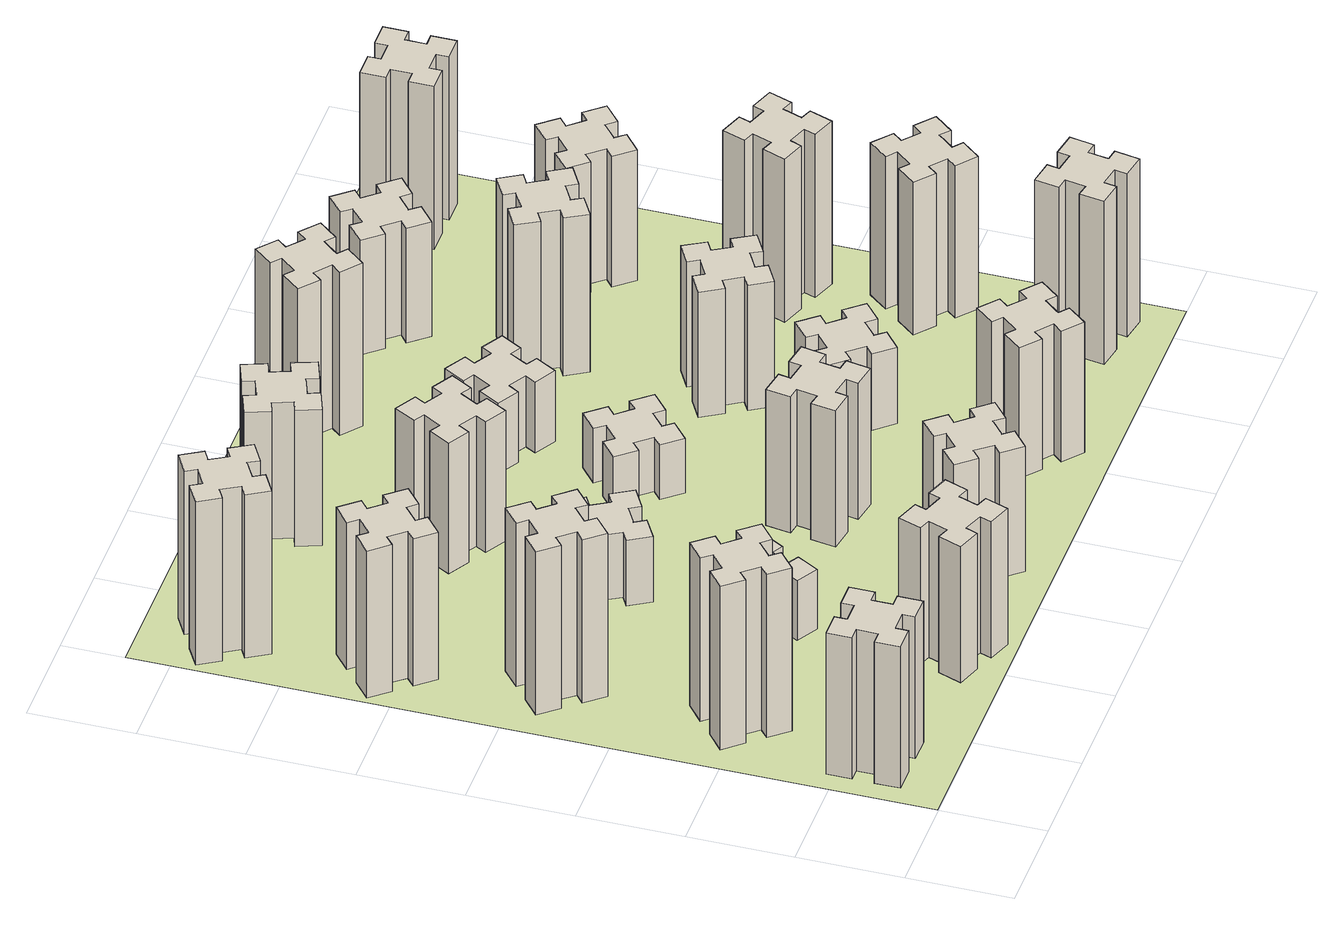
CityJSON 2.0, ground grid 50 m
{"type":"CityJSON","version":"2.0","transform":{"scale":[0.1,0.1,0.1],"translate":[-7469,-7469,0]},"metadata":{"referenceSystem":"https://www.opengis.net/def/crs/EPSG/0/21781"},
"CityObjects":{
"building1":{"type":"Building","attributes":{"class":"1000","function":"1000","usage":"1000","yearOfConstruction":2016,"roofType":"1000","measuredHeight":78,"storeysAboveGround":30,"storeysBelowGround":0},"geometry":[{"type":"Solid","lod":"1","boundaries":[[[[0,1,2,3,4,5,6,7,8,9,10,11,12,13,14,15,16,17,18,19]],[[17,16,20,21]],[[16,15,22,20]],[[15,14,23,22]],[[14,13,24,23]],[[13,12,25,24]],[[12,11,26,25]],[[11,10,27,26]],[[10,9,28,27]],[[9,8,29,28]],[[8,7,30,29]],[[7,6,31,30]],[[6,5,32,31]],[[5,4,33,32]],[[4,3,34,33]],[[3,2,35,34]],[[2,1,36,35]],[[1,0,37,36]],[[0,19,38,37]],[[19,18,39,38]],[[18,17,21,39]],[[24,25,26,27,28,29,30,31,32,33,34,35,36,37,38,39,21,20,22,23]]]]}]},
"building2":{"type":"Building","attributes":{"class":"1000","function":"1000","usage":"1000","yearOfConstruction":2016,"roofType":"1000","measuredHeight":90,"storeysAboveGround":30,"storeysBelowGround":0},"geometry":[{"type":"Solid","lod":"1","boundaries":[[[[40,41,42,43,44,45,46,47,48,49,50,51,52,53,54,55,56,57,58,59]],[[57,56,60,61]],[[56,55,62,60]],[[55,54,63,62]],[[54,53,64,63]],[[53,52,65,64]],[[52,51,66,65]],[[51,50,67,66]],[[50,49,68,67]],[[49,48,69,68]],[[48,47,70,69]],[[47,46,71,70]],[[46,45,72,71]],[[45,44,73,72]],[[44,43,74,73]],[[43,42,75,74]],[[42,41,76,75]],[[41,40,77,76]],[[40,59,78,77]],[[59,58,79,78]],[[58,57,61,79]],[[64,65,66,67,68,69,70,71,72,73,74,75,76,77,78,79,61,60,62,63]]]]}]},
"building3":{"type":"Building","attributes":{"class":"1000","function":"1000","usage":"1000","yearOfConstruction":2016,"roofType":"1000","measuredHeight":90,"storeysAboveGround":30,"storeysBelowGround":0},"geometry":[{"type":"Solid","lod":"1","boundaries":[[[[80,81,82,83,84,85,86,87,88,89,90,91,92,93,94,95,96,97,98,99]],[[97,96,100,101]],[[96,95,102,100]],[[95,94,103,102]],[[94,93,104,103]],[[93,92,105,104]],[[92,91,106,105]],[[91,90,107,106]],[[90,89,108,107]],[[89,88,109,108]],[[88,87,110,109]],[[87,86,111,110]],[[86,85,112,111]],[[85,84,113,112]],[[84,83,114,113]],[[83,82,115,114]],[[82,81,116,115]],[[81,80,117,116]],[[80,99,118,117]],[[99,98,119,118]],[[98,97,101,119]],[[104,105,106,107,108,109,110,111,112,113,114,115,116,117,118,119,101,100,102,103]]]]}]},
"building4":{"type":"Building","attributes":{"class":"1000","function":"1000","usage":"1000","yearOfConstruction":2016,"roofType":"1000","measuredHeight":81,"storeysAboveGround":30,"storeysBelowGround":0},"geometry":[{"type":"Solid","lod":"1","boundaries":[[[[120,121,122,123,124,125,126,127,128,129,130,131,132,133,134,135,136,137,138,139]],[[137,136,140,141]],[[136,135,142,140]],[[135,134,143,142]],[[134,133,144,143]],[[133,132,145,144]],[[132,131,146,145]],[[131,130,147,146]],[[130,129,148,147]],[[129,128,149,148]],[[128,127,150,149]],[[127,126,151,150]],[[126,125,152,151]],[[125,124,153,152]],[[124,123,154,153]],[[123,122,155,154]],[[122,121,156,155]],[[121,120,157,156]],[[120,139,158,157]],[[139,138,159,158]],[[138,137,141,159]],[[144,145,146,147,148,149,150,151,152,153,154,155,156,157,158,159,141,140,142,143]]]]}]},
"building5":{"type":"Building","attributes":{"class":"1000","function":"1000","usage":"1000","yearOfConstruction":2016,"roofType":"1000","measuredHeight":75,"storeysAboveGround":30,"storeysBelowGround":0},"geometry":[{"type":"Solid","lod":"1","boundaries":[[[[160,161,162,163,164,165,166,167,168,169,170,171,172,173,174,175,176,177,178,179]],[[177,176,180,181]],[[176,175,182,180]],[[175,174,183,182]],[[174,173,184,183]],[[173,172,185,184]],[[172,171,186,185]],[[171,170,187,186]],[[170,169,188,187]],[[169,168,189,188]],[[168,167,190,189]],[[167,166,191,190]],[[166,165,192,191]],[[165,164,193,192]],[[164,163,194,193]],[[163,162,195,194]],[[162,161,196,195]],[[161,160,197,196]],[[160,179,198,197]],[[179,178,199,198]],[[178,177,181,199]],[[184,185,186,187,188,189,190,191,192,193,194,195,196,197,198,199,181,180,182,183]]]]}]},
"building6":{"type":"Building","attributes":{"class":"1000","function":"1000","usage":"1000","yearOfConstruction":2016,"roofType":"1000","measuredHeight":90,"storeysAboveGround":30,"storeysBelowGround":0},"geometry":[{"type":"Solid","lod":"1","boundaries":[[[[200,201,202,203,204,205,206,207,208,209,210,211,212,213,214,215,216,217,218,219]],[[217,216,220,221]],[[216,215,222,220]],[[215,214,223,222]],[[214,213,224,223]],[[213,212,225,224]],[[212,211,226,225]],[[211,210,227,226]],[[210,209,228,227]],[[209,208,229,228]],[[208,207,230,229]],[[207,206,231,230]],[[206,205,232,231]],[[205,204,233,232]],[[204,203,234,233]],[[203,202,235,234]],[[202,201,236,235]],[[201,200,237,236]],[[200,219,238,237]],[[219,218,239,238]],[[218,217,221,239]],[[224,225,226,227,228,229,230,231,232,233,234,235,236,237,238,239,221,220,222,223]]]]}]},
"building7":{"type":"Building","attributes":{"class":"1000","function":"1000","usage":"1000","yearOfConstruction":2016,"roofType":"1000","measuredHeight":33,"storeysAboveGround":30,"storeysBelowGround":0},"geometry":[{"type":"Solid","lod":"1","boundaries":[[[[240,241,242,243,244,245,246,247,248,249,250,251,252,253,254,255,256,257,258,259]],[[257,256,260,261]],[[256,255,262,260]],[[255,254,263,262]],[[254,253,264,263]],[[253,252,265,264]],[[252,251,266,265]],[[251,250,267,266]],[[250,249,268,267]],[[249,248,269,268]],[[248,247,270,269]],[[247,246,271,270]],[[246,245,272,271]],[[245,244,273,272]],[[244,243,274,273]],[[243,242,275,274]],[[242,241,276,275]],[[241,240,277,276]],[[240,259,278,277]],[[259,258,279,278]],[[258,257,261,279]],[[264,265,266,267,268,269,270,271,272,273,274,275,276,277,278,279,261,260,262,263]]]]}]},
"building8":{"type":"Building","attributes":{"class":"1000","function":"1000","usage":"1000","yearOfConstruction":2016,"roofType":"1000","measuredHeight":36,"storeysAboveGround":30,"storeysBelowGround":0},"geometry":[{"type":"Solid","lod":"1","boundaries":[[[[280,281,282,283,284,285,286,287,288,289,290,291,292,293,294,295,296,297,298,299]],[[297,296,300,301]],[[296,295,302,300]],[[295,294,303,302]],[[294,293,304,303]],[[293,292,305,304]],[[292,291,306,305]],[[291,290,307,306]],[[290,289,308,307]],[[289,288,309,308]],[[288,287,310,309]],[[287,286,311,310]],[[286,285,312,311]],[[285,284,313,312]],[[284,283,314,313]],[[283,282,315,314]],[[282,281,316,315]],[[281,280,317,316]],[[280,299,318,317]],[[299,298,319,318]],[[298,297,301,319]],[[304,305,306,307,308,309,310,311,312,313,314,315,316,317,318,319,301,300,302,303]]]]}]},
"building9":{"type":"Building","attributes":{"class":"1000","function":"1000","usage":"1000","yearOfConstruction":2016,"roofType":"1000","measuredHeight":69,"storeysAboveGround":30,"storeysBelowGround":0},"geometry":[{"type":"Solid","lod":"1","boundaries":[[[[320,321,322,323,324,325,326,327,328,329,330,331,332,333,334,335,336,337,338,339]],[[337,336,340,341]],[[336,335,342,340]],[[335,334,343,342]],[[334,333,344,343]],[[333,332,345,344]],[[332,331,346,345]],[[331,330,347,346]],[[330,329,348,347]],[[329,328,349,348]],[[328,327,350,349]],[[327,326,351,350]],[[326,325,352,351]],[[325,324,353,352]],[[324,323,354,353]],[[323,322,355,354]],[[322,321,356,355]],[[321,320,357,356]],[[320,339,358,357]],[[339,338,359,358]],[[338,337,341,359]],[[344,345,346,347,348,349,350,351,352,353,354,355,356,357,358,359,341,340,342,343]]]]}]},
"building10":{"type":"Building","attributes":{"class":"1000","function":"1000","usage":"1000","yearOfConstruction":2016,"roofType":"1000","measuredHeight":72,"storeysAboveGround":30,"storeysBelowGround":0},"geometry":[{"type":"Solid","lod":"1","boundaries":[[[[360,361,362,363,364,365,366,367,368,369,370,371,372,373,374,375,376,377,378,379]],[[377,376,380,381]],[[376,375,382,380]],[[375,374,383,382]],[[374,373,384,383]],[[373,372,385,384]],[[372,371,386,385]],[[371,370,387,386]],[[370,369,388,387]],[[369,368,389,388]],[[368,367,390,389]],[[367,366,391,390]],[[366,365,392,391]],[[365,364,393,392]],[[364,363,394,393]],[[363,362,395,394]],[[362,361,396,395]],[[361,360,397,396]],[[360,379,398,397]],[[379,378,399,398]],[[378,377,381,399]],[[384,385,386,387,388,389,390,391,392,393,394,395,396,397,398,399,381,380,382,383]]]]}]},
"building11":{"type":"Building","attributes":{"class":"1000","function":"1000","usage":"1000","yearOfConstruction":2016,"roofType":"1000","measuredHeight":75,"storeysAboveGround":30,"storeysBelowGround":0},"geometry":[{"type":"Solid","lod":"1","boundaries":[[[[400,401,402,403,404,405,406,407,408,409,410,411,412,413,414,415,416,417,418,419]],[[417,416,420,421]],[[416,415,422,420]],[[415,414,423,422]],[[414,413,424,423]],[[413,412,425,424]],[[412,411,426,425]],[[411,410,427,426]],[[410,409,428,427]],[[409,408,429,428]],[[408,407,430,429]],[[407,406,431,430]],[[406,405,432,431]],[[405,404,433,432]],[[404,403,434,433]],[[403,402,435,434]],[[402,401,436,435]],[[401,400,437,436]],[[400,419,438,437]],[[419,418,439,438]],[[418,417,421,439]],[[424,425,426,427,428,429,430,431,432,433,434,435,436,437,438,439,421,420,422,423]]]]}]},
"building12":{"type":"Building","attributes":{"class":"1000","function":"1000","usage":"1000","yearOfConstruction":2016,"roofType":"1000","measuredHeight":75,"storeysAboveGround":30,"storeysBelowGround":0},"geometry":[{"type":"Solid","lod":"1","boundaries":[[[[440,441,442,443,444,445,446,447,448,449,450,451,452,453,454,455,456,457,458,459]],[[457,456,460,461]],[[456,455,462,460]],[[455,454,463,462]],[[454,453,464,463]],[[453,452,465,464]],[[452,451,466,465]],[[451,450,467,466]],[[450,449,468,467]],[[449,448,469,468]],[[448,447,470,469]],[[447,446,471,470]],[[446,445,472,471]],[[445,444,473,472]],[[444,443,474,473]],[[443,442,475,474]],[[442,441,476,475]],[[441,440,477,476]],[[440,459,478,477]],[[459,458,479,478]],[[458,457,461,479]],[[464,465,466,467,468,469,470,471,472,473,474,475,476,477,478,479,461,460,462,463]]]]}]},
"building13":{"type":"Building","attributes":{"class":"1000","function":"1000","usage":"1000","yearOfConstruction":2016,"roofType":"1000","measuredHeight":30,"storeysAboveGround":30,"storeysBelowGround":0},"geometry":[{"type":"Solid","lod":"1","boundaries":[[[[480,481,482,483,484,485,486,487,488,489,490,491,492,493,494,495,496,497,498,499]],[[497,496,500,501]],[[496,495,502,500]],[[495,494,503,502]],[[494,493,504,503]],[[493,492,505,504]],[[492,491,506,505]],[[491,490,507,506]],[[490,489,508,507]],[[489,488,509,508]],[[488,487,510,509]],[[487,486,511,510]],[[486,485,512,511]],[[485,484,513,512]],[[484,483,514,513]],[[483,482,515,514]],[[482,481,516,515]],[[481,480,517,516]],[[480,499,518,517]],[[499,498,519,518]],[[498,497,501,519]],[[504,505,506,507,508,509,510,511,512,513,514,515,516,517,518,519,501,500,502,503]]]]}]},
"building14":{"type":"Building","attributes":{"class":"1000","function":"1000","usage":"1000","yearOfConstruction":2016,"roofType":"1000","measuredHeight":72,"storeysAboveGround":30,"storeysBelowGround":0},"geometry":[{"type":"Solid","lod":"1","boundaries":[[[[520,521,522,523,524,525,526,527,528,529,530,531,532,533,534,535,536,537,538,539]],[[537,536,540,541]],[[536,535,542,540]],[[535,534,543,542]],[[534,533,544,543]],[[533,532,545,544]],[[532,531,546,545]],[[531,530,547,546]],[[530,529,548,547]],[[529,528,549,548]],[[528,527,550,549]],[[527,526,551,550]],[[526,525,552,551]],[[525,524,553,552]],[[524,523,554,553]],[[523,522,555,554]],[[522,521,556,555]],[[521,520,557,556]],[[520,539,558,557]],[[539,538,559,558]],[[538,537,541,559]],[[544,545,546,547,548,549,550,551,552,553,554,555,556,557,558,559,541,540,542,543]]]]}]},
"building15":{"type":"Building","attributes":{"class":"1000","function":"1000","usage":"1000","yearOfConstruction":2016,"roofType":"1000","measuredHeight":39,"storeysAboveGround":30,"storeysBelowGround":0},"geometry":[{"type":"Solid","lod":"1","boundaries":[[[[560,561,562,563,564,565,566,567,568,569,570,571,572,573,574,575,576,577,578,579]],[[577,576,580,581]],[[576,575,582,580]],[[575,574,583,582]],[[574,573,584,583]],[[573,572,585,584]],[[572,571,586,585]],[[571,570,587,586]],[[570,569,588,587]],[[569,568,589,588]],[[568,567,590,589]],[[567,566,591,590]],[[566,565,592,591]],[[565,564,593,592]],[[564,563,594,593]],[[563,562,595,594]],[[562,561,596,595]],[[561,560,597,596]],[[560,579,598,597]],[[579,578,599,598]],[[578,577,581,599]],[[584,585,586,587,588,589,590,591,592,593,594,595,596,597,598,599,581,580,582,583]]]]}]},
"building16":{"type":"Building","attributes":{"class":"1000","function":"1000","usage":"1000","yearOfConstruction":2016,"roofType":"1000","measuredHeight":90,"storeysAboveGround":30,"storeysBelowGround":0},"geometry":[{"type":"Solid","lod":"1","boundaries":[[[[600,601,602,603,604,605,606,607,608,609,610,611,612,613,614,615,616,617,618,619]],[[617,616,620,621]],[[616,615,622,620]],[[615,614,623,622]],[[614,613,624,623]],[[613,612,625,624]],[[612,611,626,625]],[[611,610,627,626]],[[610,609,628,627]],[[609,608,629,628]],[[608,607,630,629]],[[607,606,631,630]],[[606,605,632,631]],[[605,604,633,632]],[[604,603,634,633]],[[603,602,635,634]],[[602,601,636,635]],[[601,600,637,636]],[[600,619,638,637]],[[619,618,639,638]],[[618,617,621,639]],[[624,625,626,627,628,629,630,631,632,633,634,635,636,637,638,639,621,620,622,623]]]]}]},
"building17":{"type":"Building","attributes":{"class":"1000","function":"1000","usage":"1000","yearOfConstruction":2016,"roofType":"1000","measuredHeight":42,"storeysAboveGround":30,"storeysBelowGround":0},"geometry":[{"type":"Solid","lod":"1","boundaries":[[[[640,641,642,643,644,645,646,647,648,649,650,651,652,653,654,655,656,657,658,659]],[[657,656,660,661]],[[656,655,662,660]],[[655,654,663,662]],[[654,653,664,663]],[[653,652,665,664]],[[652,651,666,665]],[[651,650,667,666]],[[650,649,668,667]],[[649,648,669,668]],[[648,647,670,669]],[[647,646,671,670]],[[646,645,672,671]],[[645,644,673,672]],[[644,643,674,673]],[[643,642,675,674]],[[642,641,676,675]],[[641,640,677,676]],[[640,659,678,677]],[[659,658,679,678]],[[658,657,661,679]],[[664,665,666,667,668,669,670,671,672,673,674,675,676,677,678,679,661,660,662,663]]]]}]},
"building18":{"type":"Building","attributes":{"class":"1000","function":"1000","usage":"1000","yearOfConstruction":2016,"roofType":"1000","measuredHeight":69,"storeysAboveGround":30,"storeysBelowGround":0},"geometry":[{"type":"Solid","lod":"1","boundaries":[[[[680,681,682,683,684,685,686,687,688,689,690,691,692,693,694,695,696,697,698,699]],[[697,696,700,701]],[[696,695,702,700]],[[695,694,703,702]],[[694,693,704,703]],[[693,692,705,704]],[[692,691,706,705]],[[691,690,707,706]],[[690,689,708,707]],[[689,688,709,708]],[[688,687,710,709]],[[687,686,711,710]],[[686,685,712,711]],[[685,684,713,712]],[[684,683,714,713]],[[683,682,715,714]],[[682,681,716,715]],[[681,680,717,716]],[[680,699,718,717]],[[699,698,719,718]],[[698,697,701,719]],[[704,705,706,707,708,709,710,711,712,713,714,715,716,717,718,719,701,700,702,703]]]]}]},
"building19":{"type":"Building","attributes":{"class":"1000","function":"1000","usage":"1000","yearOfConstruction":2016,"roofType":"1000","measuredHeight":87,"storeysAboveGround":30,"storeysBelowGround":0},"geometry":[{"type":"Solid","lod":"1","boundaries":[[[[720,721,722,723,724,725,726,727,728,729,730,731,732,733,734,735,736,737,738,739]],[[737,736,740,741]],[[736,735,742,740]],[[735,734,743,742]],[[734,733,744,743]],[[733,732,745,744]],[[732,731,746,745]],[[731,730,747,746]],[[730,729,748,747]],[[729,728,749,748]],[[728,727,750,749]],[[727,726,751,750]],[[726,725,752,751]],[[725,724,753,752]],[[724,723,754,753]],[[723,722,755,754]],[[722,721,756,755]],[[721,720,757,756]],[[720,739,758,757]],[[739,738,759,758]],[[738,737,741,759]],[[744,745,746,747,748,749,750,751,752,753,754,755,756,757,758,759,741,740,742,743]]]]}]},
"building20":{"type":"Building","attributes":{"class":"1000","function":"1000","usage":"1000","yearOfConstruction":2016,"roofType":"1000","measuredHeight":90,"storeysAboveGround":30,"storeysBelowGround":0},"geometry":[{"type":"Solid","lod":"1","boundaries":[[[[760,761,762,763,764,765,766,767,768,769,770,771,772,773,774,775,776,777,778,779]],[[777,776,780,781]],[[776,775,782,780]],[[775,774,783,782]],[[774,773,784,783]],[[773,772,785,784]],[[772,771,786,785]],[[771,770,787,786]],[[770,769,788,787]],[[769,768,789,788]],[[768,767,790,789]],[[767,766,791,790]],[[766,765,792,791]],[[765,764,793,792]],[[764,763,794,793]],[[763,762,795,794]],[[762,761,796,795]],[[761,760,797,796]],[[760,779,798,797]],[[779,778,799,798]],[[778,777,781,799]],[[784,785,786,787,788,789,790,791,792,793,794,795,796,797,798,799,781,780,782,783]]]]}]},
"building21":{"type":"Building","attributes":{"class":"1000","function":"1000","usage":"1000","yearOfConstruction":2016,"roofType":"1000","measuredHeight":63,"storeysAboveGround":30,"storeysBelowGround":0},"geometry":[{"type":"Solid","lod":"1","boundaries":[[[[800,801,802,803,804,805,806,807,808,809,810,811,812,813,814,815,816,817,818,819]],[[817,816,820,821]],[[816,815,822,820]],[[815,814,823,822]],[[814,813,824,823]],[[813,812,825,824]],[[812,811,826,825]],[[811,810,827,826]],[[810,809,828,827]],[[809,808,829,828]],[[808,807,830,829]],[[807,806,831,830]],[[806,805,832,831]],[[805,804,833,832]],[[804,803,834,833]],[[803,802,835,834]],[[802,801,836,835]],[[801,800,837,836]],[[800,819,838,837]],[[819,818,839,838]],[[818,817,821,839]],[[824,825,826,827,828,829,830,831,832,833,834,835,836,837,838,839,821,820,822,823]]]]}]},
"building22":{"type":"Building","attributes":{"class":"1000","function":"1000","usage":"1000","yearOfConstruction":2016,"roofType":"1000","measuredHeight":84,"storeysAboveGround":30,"storeysBelowGround":0},"geometry":[{"type":"Solid","lod":"1","boundaries":[[[[840,841,842,843,844,845,846,847,848,849,850,851,852,853,854,855,856,857,858,859]],[[857,856,860,861]],[[856,855,862,860]],[[855,854,863,862]],[[854,853,864,863]],[[853,852,865,864]],[[852,851,866,865]],[[851,850,867,866]],[[850,849,868,867]],[[849,848,869,868]],[[848,847,870,869]],[[847,846,871,870]],[[846,845,872,871]],[[845,844,873,872]],[[844,843,874,873]],[[843,842,875,874]],[[842,841,876,875]],[[841,840,877,876]],[[840,859,878,877]],[[859,858,879,878]],[[858,857,861,879]],[[864,865,866,867,868,869,870,871,872,873,874,875,876,877,878,879,861,860,862,863]]]]}]},
"building23":{"type":"Building","attributes":{"class":"1000","function":"1000","usage":"1000","yearOfConstruction":2016,"roofType":"1000","measuredHeight":90,"storeysAboveGround":30,"storeysBelowGround":0},"geometry":[{"type":"Solid","lod":"1","boundaries":[[[[880,881,882,883,884,885,886,887,888,889,890,891,892,893,894,895,896,897,898,899]],[[897,896,900,901]],[[896,895,902,900]],[[895,894,903,902]],[[894,893,904,903]],[[893,892,905,904]],[[892,891,906,905]],[[891,890,907,906]],[[890,889,908,907]],[[889,888,909,908]],[[888,887,910,909]],[[887,886,911,910]],[[886,885,912,911]],[[885,884,913,912]],[[884,883,914,913]],[[883,882,915,914]],[[882,881,916,915]],[[881,880,917,916]],[[880,899,918,917]],[[899,898,919,918]],[[898,897,901,919]],[[904,905,906,907,908,909,910,911,912,913,914,915,916,917,918,919,901,900,902,903]]]]}]},
"building24":{"type":"Building","attributes":{"class":"1000","function":"1000","usage":"1000","yearOfConstruction":2016,"roofType":"1000","measuredHeight":72,"storeysAboveGround":30,"storeysBelowGround":0},"geometry":[{"type":"Solid","lod":"1","boundaries":[[[[920,921,922,923,924,925,926,927,928,929,930,931,932,933,934,935,936,937,938,939]],[[937,936,940,941]],[[936,935,942,940]],[[935,934,943,942]],[[934,933,944,943]],[[933,932,945,944]],[[932,931,946,945]],[[931,930,947,946]],[[930,929,948,947]],[[929,928,949,948]],[[928,927,950,949]],[[927,926,951,950]],[[926,925,952,951]],[[925,924,953,952]],[[924,923,954,953]],[[923,922,955,954]],[[922,921,956,955]],[[921,920,957,956]],[[920,939,958,957]],[[939,938,959,958]],[[938,937,941,959]],[[944,945,946,947,948,949,950,951,952,953,954,955,956,957,958,959,941,940,942,943]]]]}]},
"building25":{"type":"Building","attributes":{"class":"1000","function":"1000","usage":"1000","yearOfConstruction":2016,"roofType":"1000","measuredHeight":90,"storeysAboveGround":30,"storeysBelowGround":0},"geometry":[{"type":"Solid","lod":"1","boundaries":[[[[960,961,962,963,964,965,966,967,968,969,970,971,972,973,974,975,976,977,978,979]],[[977,976,980,981]],[[976,975,982,980]],[[975,974,983,982]],[[974,973,984,983]],[[973,972,985,984]],[[972,971,986,985]],[[971,970,987,986]],[[970,969,988,987]],[[969,968,989,988]],[[968,967,990,989]],[[967,966,991,990]],[[966,965,992,991]],[[965,964,993,992]],[[964,963,994,993]],[[963,962,995,994]],[[962,961,996,995]],[[961,960,997,996]],[[960,979,998,997]],[[979,978,999,998]],[[978,977,981,999]],[[984,985,986,987,988,989,990,991,992,993,994,995,996,997,998,999,981,980,982,983]]]]}]},
"landuse1":{"type":"LandUse","attributes":{"name":"plot1","function":"1010"},"geometry":[{"type":"MultiSurface","lod":"1","boundaries":[[[1000,1001,1002,1003]]]}]}
},
"vertices":[
[165,425,0],[165,325,0],[105,325,0],[105,205,0],[225,205,0],[225,265,0],[325,265,0],[325,205,0],[445,205,0],[445,325,0],[385,325,0],[385,425,0],[445,425,0],[445,545,0],[325,545,0],[325,485,0],[225,485,0],[225,545,0],[105,545,0],[105,425,0],[225,485,780],[225,545,780],[325,485,780],[325,545,780],[445,545,780],[445,425,780],[385,425,780],[385,325,780],[445,325,780],[445,205,780],[325,205,780],[325,265,780],[225,265,780],[225,205,780],[105,205,780],[105,325,780],[165,325,780],[165,425,780],[105,425,780],[105,545,780],
[492,1048,0],[427,1124,0],[473,1163,0],[396,1255,0],[304,1178,0],[343,1132,0],[266,1067,0],[228,1113,0],[136,1036,0],[213,944,0],[259,983,0],[323,906,0],[277,868,0],[354,776,0],[446,853,0],[408,899,0],[484,963,0],[523,917,0],[615,994,0],[538,1086,0],[484,963,900],[523,917,900],[408,899,900],[446,853,900],[354,776,900],[277,868,900],[323,906,900],[259,983,900],[213,944,900],[136,1036,900],[228,1113,900],[266,1067,900],[343,1132,900],[304,1178,900],[396,1255,900],[473,1163,900],[427,1124,900],[492,1048,900],[538,1086,900],[615,994,900],
[492,1888,0],[427,1964,0],[473,2003,0],[396,2095,0],[304,2018,0],[343,1972,0],[266,1907,0],[228,1953,0],[136,1876,0],[213,1784,0],[259,1823,0],[323,1746,0],[277,1708,0],[354,1616,0],[446,1693,0],[408,1739,0],[484,1803,0],[523,1757,0],[615,1834,0],[538,1926,0],[484,1803,900],[523,1757,900],[408,1739,900],[446,1693,900],[354,1616,900],[277,1708,900],[323,1746,900],[259,1823,900],[213,1784,900],[136,1876,900],[228,1953,900],[266,1907,900],[343,1972,900],[304,2018,900],[396,2095,900],[473,2003,900],[427,1964,900],[492,1888,900],[538,1926,900],[615,1834,900],
[243,2712,0],[166,2647,0],[128,2693,0],[36,2616,0],[113,2524,0],[159,2563,0],[223,2486,0],[177,2448,0],[254,2356,0],[346,2433,0],[308,2479,0],[384,2543,0],[423,2497,0],[515,2574,0],[438,2666,0],[392,2628,0],[327,2704,0],[373,2743,0],[296,2835,0],[204,2758,0],[327,2704,810],[373,2743,810],[392,2628,810],[438,2666,810],[515,2574,810],[423,2497,810],[384,2543,810],[308,2479,810],[346,2433,810],[254,2356,810],[177,2448,810],[223,2486,810],[159,2563,810],[113,2524,810],[36,2616,810],[128,2693,810],[166,2647,810],[243,2712,810],[204,2758,810],[296,2835,810],
[1029,360,0],[995,266,0],[939,287,0],[897,174,0],[1010,133,0],[1031,189,0],[1125,155,0],[1104,99,0],[1217,57,0],[1258,170,0],[1202,191,0],[1236,285,0],[1292,264,0],[1333,377,0],[1220,418,0],[1200,362,0],[1106,396,0],[1127,452,0],[1014,493,0],[973,380,0],[1106,396,750],[1127,452,750],[1200,362,750],[1220,418,750],[1333,377,750],[1292,264,750],[1236,285,750],[1202,191,750],[1258,170,750],[1217,57,750],[1104,99,750],[1125,155,750],[1031,189,750],[1010,133,750],[897,174,750],[939,287,750],[995,266,750],[1029,360,750],[973,380,750],[1014,493,750],
[155,3324,0],[205,3237,0],[153,3207,0],[213,3103,0],[317,3163,0],[287,3215,0],[374,3265,0],[404,3213,0],[508,3273,0],[448,3377,0],[396,3347,0],[346,3434,0],[398,3464,0],[338,3568,0],[234,3508,0],[264,3456,0],[177,3406,0],[147,3458,0],[43,3398,0],[103,3294,0],[177,3406,900],[147,3458,900],[264,3456,900],[234,3508,900],[338,3568,900],[398,3464,900],[346,3434,900],[396,3347,900],[448,3377,900],[508,3273,900],[404,3213,900],[374,3265,900],[287,3215,900],[317,3163,900],[213,3103,900],[153,3207,900],[205,3237,900],[155,3324,900],[103,3294,900],[43,3398,900],
[1086,1017,0],[1136,1104,0],[1188,1074,0],[1248,1178,0],[1144,1238,0],[1114,1186,0],[1027,1236,0],[1057,1288,0],[953,1348,0],[893,1244,0],[945,1214,0],[895,1127,0],[843,1157,0],[783,1053,0],[887,993,0],[917,1045,0],[1004,995,0],[974,943,0],[1078,883,0],[1138,987,0],[1004,995,330],[974,943,330],[917,1045,330],[887,993,330],[783,1053,330],[843,1157,330],[895,1127,330],[945,1214,330],[893,1244,330],[953,1348,330],[1057,1288,330],[1027,1236,330],[1114,1186,330],[1144,1238,330],[1248,1178,330],[1188,1074,330],[1136,1104,330],[1086,1017,330],[1138,987,330],[1078,883,330],
[995,1844,0],[1045,1757,0],[993,1727,0],[1053,1623,0],[1157,1683,0],[1127,1735,0],[1214,1785,0],[1244,1733,0],[1348,1793,0],[1288,1897,0],[1236,1867,0],[1186,1954,0],[1238,1984,0],[1178,2088,0],[1074,2028,0],[1104,1976,0],[1017,1926,0],[987,1978,0],[883,1918,0],[943,1814,0],[1017,1926,360],[987,1978,360],[1104,1976,360],[1074,2028,360],[1178,2088,360],[1238,1984,360],[1186,1954,360],[1236,1867,360],[1288,1897,360],[1348,1793,360],[1244,1733,360],[1214,1785,360],[1127,1735,360],[1157,1683,360],[1053,1623,360],[993,1727,360],[1045,1757,360],[995,1844,360],[943,1814,360],[883,1918,360],
[1639,343,0],[1703,266,0],[1657,228,0],[1734,136,0],[1826,213,0],[1788,259,0],[1864,323,0],[1903,277,0],[1995,354,0],[1918,446,0],[1872,408,0],[1807,484,0],[1853,523,0],[1776,615,0],[1684,538,0],[1723,492,0],[1646,427,0],[1608,473,0],[1516,396,0],[1593,304,0],[1646,427,690],[1608,473,690],[1723,492,690],[1684,538,690],[1776,615,690],[1853,523,690],[1807,484,690],[1872,408,690],[1918,446,690],[1995,354,690],[1903,277,690],[1864,323,690],[1788,259,690],[1826,213,690],[1734,136,690],[1657,228,690],[1703,266,690],[1639,343,690],[1593,304,690],[1516,396,690],
[1314,2666,0],[1227,2716,0],[1257,2768,0],[1153,2828,0],[1093,2724,0],[1145,2694,0],[1095,2607,0],[1043,2637,0],[983,2533,0],[1087,2473,0],[1117,2525,0],[1204,2475,0],[1174,2423,0],[1278,2363,0],[1338,2467,0],[1286,2497,0],[1336,2584,0],[1388,2554,0],[1448,2658,0],[1344,2718,0],[1336,2584,720],[1388,2554,720],[1286,2497,720],[1338,2467,720],[1278,2363,720],[1174,2423,720],[1204,2475,720],[1117,2525,720],[1087,2473,720],[983,2533,720],[1043,2637,720],[1095,2607,720],[1145,2694,720],[1093,2724,720],[1153,2828,720],[1257,2768,720],[1227,2716,720],[1314,2666,720],[1344,2718,720],[1448,2658,720],
[1125,3456,0],[1031,3422,0],[1010,3478,0],[897,3437,0],[939,3324,0],[995,3345,0],[1029,3251,0],[973,3230,0],[1014,3117,0],[1127,3159,0],[1106,3215,0],[1200,3249,0],[1220,3193,0],[1333,3234,0],[1292,3347,0],[1236,3326,0],[1202,3420,0],[1258,3440,0],[1217,3553,0],[1104,3512,0],[1202,3420,750],[1258,3440,750],[1236,3326,750],[1292,3347,750],[1333,3234,750],[1220,3193,750],[1200,3249,750],[1106,3215,750],[1127,3159,750],[1014,3117,750],[973,3230,750],[1029,3251,750],[995,3345,750],[939,3324,750],[897,3437,750],[1010,3478,750],[1031,3422,750],[1125,3456,750],[1104,3512,750],[1217,3553,750],
[1955,1047,0],[1972,1145,0],[2031,1135,0],[2052,1253,0],[1934,1274,0],[1924,1215,0],[1825,1232,0],[1836,1291,0],[1717,1312,0],[1697,1194,0],[1756,1184,0],[1738,1085,0],[1679,1096,0],[1658,977,0],[1777,957,0],[1787,1016,0],[1885,998,0],[1875,939,0],[1993,918,0],[2014,1037,0],[1885,998,750],[1875,939,750],[1787,1016,750],[1777,957,750],[1658,977,750],[1679,1096,750],[1738,1085,750],[1756,1184,750],[1697,1194,750],[1717,1312,750],[1836,1291,750],[1825,1232,750],[1924,1215,750],[1934,1274,750],[2052,1253,750],[2031,1135,750],[1972,1145,750],[1955,1047,750],[2014,1037,750],[1993,918,750],
[1972,1988,0],[1907,2064,0],[1953,2103,0],[1876,2195,0],[1784,2118,0],[1823,2072,0],[1746,2007,0],[1708,2053,0],[1616,1976,0],[1693,1884,0],[1739,1923,0],[1803,1846,0],[1757,1808,0],[1834,1716,0],[1926,1793,0],[1888,1839,0],[1964,1903,0],[2003,1857,0],[2095,1934,0],[2018,2026,0],[1964,1903,300],[2003,1857,300],[1888,1839,300],[1926,1793,300],[1834,1716,300],[1757,1808,300],[1803,1846,300],[1739,1923,300],[1693,1884,300],[1616,1976,300],[1708,2053,300],[1746,2007,300],[1823,2072,300],[1784,2118,300],[1876,2195,300],[1953,2103,300],[1907,2064,300],[1972,1988,300],[2018,2026,300],[2095,1934,300],
[2486,323,0],[2563,259,0],[2524,213,0],[2616,136,0],[2693,228,0],[2647,266,0],[2712,343,0],[2758,304,0],[2835,396,0],[2743,473,0],[2704,427,0],[2628,492,0],[2666,538,0],[2574,615,0],[2497,523,0],[2543,484,0],[2479,408,0],[2433,446,0],[2356,354,0],[2448,277,0],[2479,408,720],[2433,446,720],[2543,484,720],[2497,523,720],[2574,615,720],[2666,538,720],[2628,492,720],[2704,427,720],[2743,473,720],[2835,396,720],[2758,304,720],[2712,343,720],[2647,266,720],[2693,228,720],[2616,136,720],[2524,213,720],[2563,259,720],[2486,323,720],[2448,277,720],[2356,354,720],
[2026,2497,0],[2076,2584,0],[2128,2554,0],[2188,2658,0],[2084,2718,0],[2054,2666,0],[1967,2716,0],[1997,2768,0],[1893,2828,0],[1833,2724,0],[1885,2694,0],[1835,2607,0],[1783,2637,0],[1723,2533,0],[1827,2473,0],[1857,2525,0],[1944,2475,0],[1914,2423,0],[2018,2363,0],[2078,2467,0],[1944,2475,390],[1914,2423,390],[1857,2525,390],[1827,2473,390],[1723,2533,390],[1783,2637,390],[1835,2607,390],[1885,2694,390],[1833,2724,390],[1893,2828,390],[1997,2768,390],[1967,2716,390],[2054,2666,390],[2084,2718,390],[2188,2658,390],[2128,2554,390],[2076,2584,390],[2026,2497,390],[2078,2467,390],[2018,2363,390],
[1746,3383,0],[1823,3319,0],[1784,3273,0],[1876,3196,0],[1953,3288,0],[1907,3326,0],[1972,3403,0],[2018,3364,0],[2095,3456,0],[2003,3533,0],[1964,3487,0],[1888,3552,0],[1926,3598,0],[1834,3675,0],[1757,3583,0],[1803,3544,0],[1739,3468,0],[1693,3506,0],[1616,3414,0],[1708,3337,0],[1739,3468,900],[1693,3506,900],[1803,3544,900],[1757,3583,900],[1834,3675,900],[1926,3598,900],[1888,3552,900],[1964,3487,900],[2003,3533,900],[2095,3456,900],[2018,3364,900],[1972,3403,900],[1907,3326,900],[1953,3288,900],[1876,3196,900],[1784,3273,900],[1823,3319,900],[1746,3383,900],[1708,3337,900],[1616,3414,900],
[2563,1332,0],[2486,1267,0],[2448,1313,0],[2356,1236,0],[2433,1144,0],[2479,1183,0],[2543,1106,0],[2497,1068,0],[2574,976,0],[2666,1053,0],[2628,1099,0],[2704,1163,0],[2743,1117,0],[2835,1194,0],[2758,1286,0],[2712,1248,0],[2647,1324,0],[2693,1363,0],[2616,1455,0],[2524,1378,0],[2647,1324,420],[2693,1363,420],[2712,1248,420],[2758,1286,420],[2835,1194,420],[2743,1117,420],[2704,1163,420],[2628,1099,420],[2666,1053,420],[2574,976,420],[2497,1068,420],[2543,1106,420],[2479,1183,420],[2433,1144,420],[2356,1236,420],[2448,1313,420],[2486,1267,420],[2563,1332,420],[2524,1378,420],[2616,1455,420],
[2475,1744,0],[2525,1657,0],[2473,1627,0],[2533,1523,0],[2637,1583,0],[2607,1635,0],[2694,1685,0],[2724,1633,0],[2828,1693,0],[2768,1797,0],[2716,1767,0],[2666,1854,0],[2718,1884,0],[2658,1988,0],[2554,1928,0],[2584,1876,0],[2497,1826,0],[2467,1878,0],[2363,1818,0],[2423,1714,0],[2497,1826,690],[2467,1878,690],[2584,1876,690],[2554,1928,690],[2658,1988,690],[2718,1884,690],[2666,1854,690],[2716,1767,690],[2768,1797,690],[2828,1693,690],[2724,1633,690],[2694,1685,690],[2607,1635,690],[2637,1583,690],[2533,1523,690],[2473,1627,690],[2525,1657,690],[2475,1744,690],[2423,1714,690],[2363,1818,690],
[2475,2584,0],[2525,2497,0],[2473,2467,0],[2533,2363,0],[2637,2423,0],[2607,2475,0],[2694,2525,0],[2724,2473,0],[2828,2533,0],[2768,2637,0],[2716,2607,0],[2666,2694,0],[2718,2724,0],[2658,2828,0],[2554,2768,0],[2584,2716,0],[2497,2666,0],[2467,2718,0],[2363,2658,0],[2423,2554,0],[2497,2666,870],[2467,2718,870],[2584,2716,870],[2554,2768,870],[2658,2828,870],[2718,2724,870],[2666,2694,870],[2716,2607,870],[2768,2637,870],[2828,2533,870],[2724,2473,870],[2694,2525,870],[2607,2475,870],[2637,2423,870],[2533,2363,870],[2473,2467,870],[2525,2497,870],[2475,2584,870],[2423,2554,870],[2363,2658,870],
[3504,475,0],[3405,492,0],[3416,551,0],[3297,572,0],[3277,454,0],[3336,444,0],[3318,345,0],[3259,356,0],[3238,237,0],[3357,217,0],[3367,276,0],[3465,258,0],[3455,199,0],[3573,178,0],[3594,297,0],[3535,307,0],[3552,405,0],[3611,395,0],[3632,513,0],[3514,534,0],[3552,405,900],[3611,395,900],[3535,307,900],[3594,297,900],[3573,178,900],[3455,199,900],[3465,258,900],[3367,276,900],[3357,217,900],[3238,237,900],[3259,356,900],[3318,345,900],[3336,444,900],[3277,454,900],[3297,572,900],[3416,551,900],[3405,492,900],[3504,475,900],[3514,534,900],[3632,513,900],
[2712,3368,0],[2647,3444,0],[2693,3483,0],[2616,3575,0],[2524,3498,0],[2563,3452,0],[2486,3387,0],[2448,3433,0],[2356,3356,0],[2433,3264,0],[2479,3303,0],[2543,3226,0],[2497,3188,0],[2574,3096,0],[2666,3173,0],[2628,3219,0],[2704,3283,0],[2743,3237,0],[2835,3314,0],[2758,3406,0],[2704,3283,630],[2743,3237,630],[2628,3219,630],[2666,3173,630],[2574,3096,630],[2497,3188,630],[2543,3226,630],[2479,3303,630],[2433,3264,630],[2356,3356,630],[2448,3433,630],[2486,3387,630],[2563,3452,630],[2524,3498,630],[2616,3575,630],[2693,3483,630],[2647,3444,630],[2712,3368,630],[2758,3406,630],[2835,3314,630],
[3487,1006,0],[3552,1083,0],[3598,1044,0],[3675,1136,0],[3583,1213,0],[3544,1167,0],[3468,1232,0],[3506,1278,0],[3414,1355,0],[3337,1263,0],[3383,1224,0],[3319,1148,0],[3273,1186,0],[3196,1094,0],[3288,1017,0],[3326,1063,0],[3403,999,0],[3364,953,0],[3456,876,0],[3533,968,0],[3403,999,840],[3364,953,840],[3326,1063,840],[3288,1017,840],[3196,1094,840],[3273,1186,840],[3319,1148,840],[3383,1224,840],[3337,1263,840],[3414,1355,840],[3506,1278,840],[3468,1232,840],[3544,1167,840],[3583,1213,840],[3675,1136,840],[3598,1044,840],[3552,1083,840],[3487,1006,840],[3533,968,840],[3456,876,840],
[3422,1671,0],[3456,1765,0],[3512,1744,0],[3553,1857,0],[3440,1898,0],[3420,1842,0],[3326,1876,0],[3347,1932,0],[3234,1973,0],[3193,1860,0],[3249,1840,0],[3215,1746,0],[3159,1767,0],[3117,1654,0],[3230,1613,0],[3251,1669,0],[3345,1635,0],[3324,1579,0],[3437,1537,0],[3478,1650,0],[3345,1635,900],[3324,1579,900],[3251,1669,900],[3230,1613,900],[3117,1654,900],[3159,1767,900],[3215,1746,900],[3249,1840,900],[3193,1860,900],[3234,1973,900],[3347,1932,900],[3326,1876,900],[3420,1842,900],[3440,1898,900],[3553,1857,900],[3512,1744,900],[3456,1765,900],[3422,1671,900],[3478,1650,900],[3437,1537,900],
[3119,2563,0],[3183,2486,0],[3137,2448,0],[3214,2356,0],[3306,2433,0],[3268,2479,0],[3344,2543,0],[3383,2497,0],[3475,2574,0],[3398,2666,0],[3352,2628,0],[3287,2704,0],[3333,2743,0],[3256,2835,0],[3164,2758,0],[3203,2712,0],[3126,2647,0],[3088,2693,0],[2996,2616,0],[3073,2524,0],[3126,2647,720],[3088,2693,720],[3203,2712,720],[3164,2758,720],[3256,2835,720],[3333,2743,720],[3287,2704,720],[3352,2628,720],[3398,2666,720],[3475,2574,720],[3383,2497,720],[3344,2543,720],[3268,2479,720],[3306,2433,720],[3214,2356,720],[3137,2448,720],[3183,2486,720],[3119,2563,720],[3073,2524,720],[2996,2616,720],
[3285,3325,0],[3385,3325,0],[3385,3265,0],[3505,3265,0],[3505,3385,0],[3445,3385,0],[3445,3485,0],[3505,3485,0],[3505,3605,0],[3385,3605,0],[3385,3545,0],[3285,3545,0],[3285,3605,0],[3165,3605,0],[3165,3485,0],[3225,3485,0],[3225,3385,0],[3165,3385,0],[3165,3265,0],[3285,3265,0],[3225,3385,900],[3165,3385,900],[3225,3485,900],[3165,3485,900],[3165,3605,900],[3285,3605,900],[3285,3545,900],[3385,3545,900],[3385,3605,900],[3505,3605,900],[3505,3485,900],[3445,3485,900],[3445,3385,900],[3505,3385,900],[3505,3265,900],[3385,3265,900],[3385,3325,900],[3285,3325,900],[3285,3265,900],[3165,3265,900],
[5,3705,0],[3705,3705,0],[3705,5,0],[5,5,0]
]}
